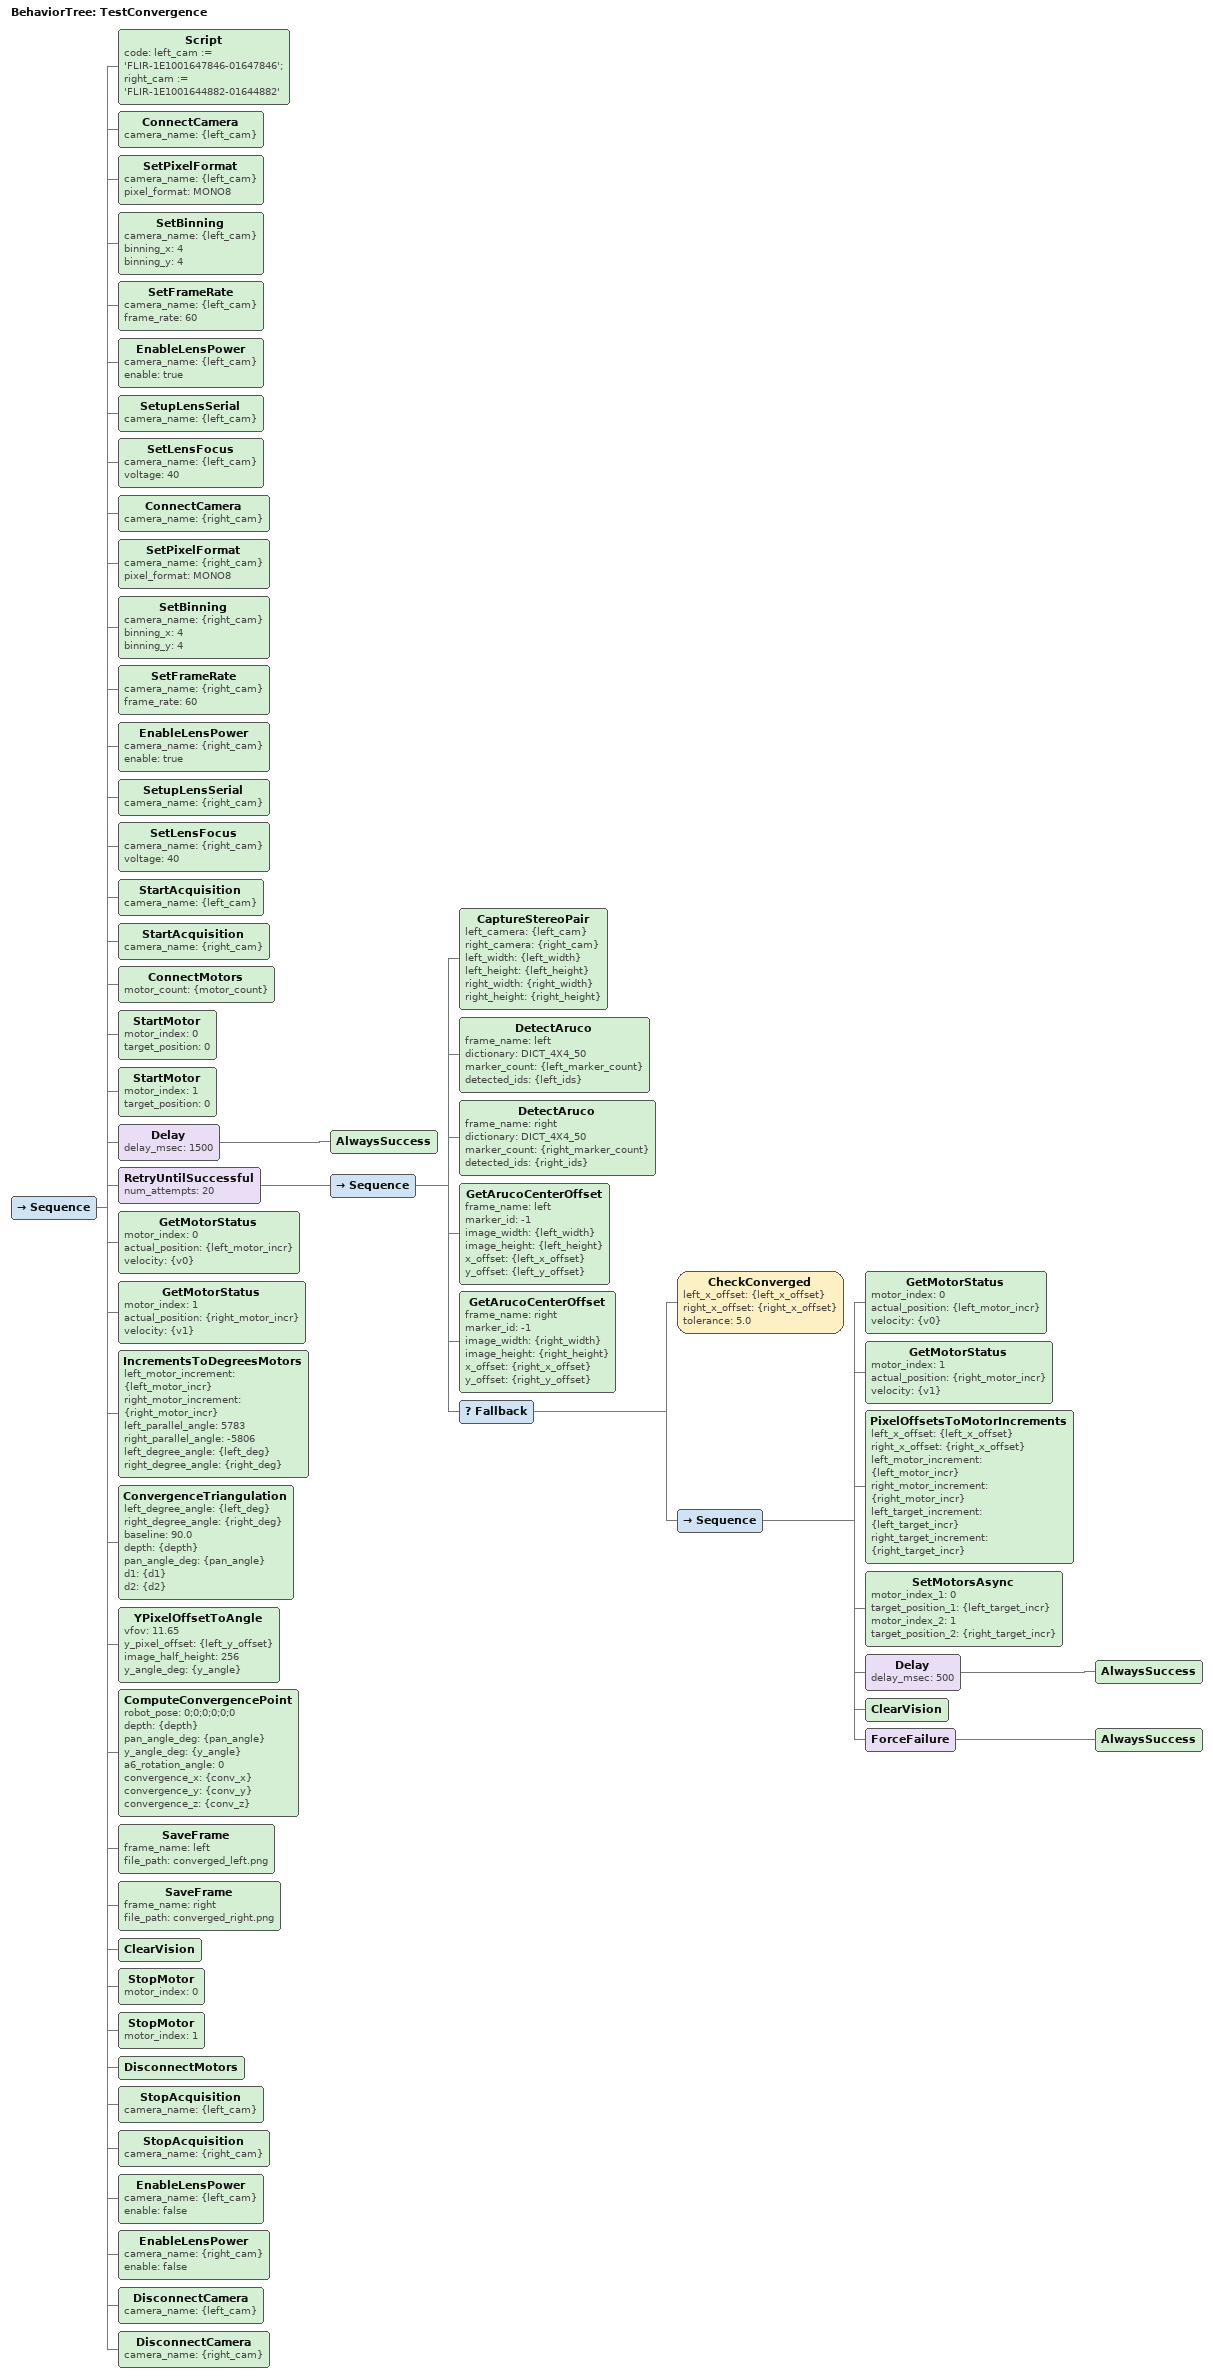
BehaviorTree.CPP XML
<?xml version="1.0" encoding="UTF-8"?>
<root BTCPP_format="4">

  <BehaviorTree ID="TestConvergence">
    <Sequence>

      <!-- Define camera names -->
      <Script code="left_cam  := 'FLIR-1E1001647846-01647846';
                    right_cam := 'FLIR-1E1001644882-01644882'"/>

      <!-- ========== SETUP: Cameras ========== -->
      <ConnectCamera camera_name="{left_cam}"/>
      <SetPixelFormat camera_name="{left_cam}" pixel_format="MONO8"/>
      <SetBinning     camera_name="{left_cam}" binning_x="4" binning_y="4"/>
      <SetFrameRate   camera_name="{left_cam}" frame_rate="60"/>
      <EnableLensPower camera_name="{left_cam}" enable="true"/>
      <SetupLensSerial camera_name="{left_cam}"/>
      <SetLensFocus    camera_name="{left_cam}" voltage="40"/>

      <ConnectCamera camera_name="{right_cam}"/>
      <SetPixelFormat camera_name="{right_cam}" pixel_format="MONO8"/>
      <SetBinning     camera_name="{right_cam}" binning_x="4" binning_y="4"/>
      <SetFrameRate   camera_name="{right_cam}" frame_rate="60"/>
      <EnableLensPower camera_name="{right_cam}" enable="true"/>
      <SetupLensSerial camera_name="{right_cam}"/>
      <SetLensFocus    camera_name="{right_cam}" voltage="40"/>

      <StartAcquisition camera_name="{left_cam}"/>
      <StartAcquisition camera_name="{right_cam}"/>

      <!-- ========== SETUP: Motors ========== -->
      <ConnectMotors motor_count="{motor_count}"/>
      <StartMotor motor_index="0" target_position="0"/>
      <StartMotor motor_index="1" target_position="0"/>

      <!-- Wait for cameras and motors to settle -->
      <Delay delay_msec="1500">
        <AlwaysSuccess/>
      </Delay>

      <!-- ========== CONVERGENCE LOOP ========== -->
      <RetryUntilSuccessful num_attempts="20">
        <Sequence>
          <!-- Capture stereo pair -->
          <CaptureStereoPair left_camera="{left_cam}"
                             right_camera="{right_cam}"
                             left_width="{left_width}" left_height="{left_height}"
                             right_width="{right_width}" right_height="{right_height}"/>

          <!-- Detect ArUco in both frames -->
          <DetectAruco frame_name="left" dictionary="DICT_4X4_50"
                       marker_count="{left_marker_count}" detected_ids="{left_ids}"/>
          <DetectAruco frame_name="right" dictionary="DICT_4X4_50"
                       marker_count="{right_marker_count}" detected_ids="{right_ids}"/>

          <!-- Get pixel offsets from center (first detected marker) -->
          <GetArucoCenterOffset frame_name="left" marker_id="-1"
                                image_width="{left_width}" image_height="{left_height}"
                                x_offset="{left_x_offset}" y_offset="{left_y_offset}"/>
          <GetArucoCenterOffset frame_name="right" marker_id="-1"
                                image_width="{right_width}" image_height="{right_height}"
                                x_offset="{right_x_offset}" y_offset="{right_y_offset}"/>

          <!-- Check convergence or adjust motors -->
          <Fallback>
            <!-- If converged → SUCCESS → exits loop -->
            <CheckConverged left_x_offset="{left_x_offset}"
                            right_x_offset="{right_x_offset}"
                            tolerance="5.0"/>

            <!-- Not converged → adjust motors then force retry -->
            <Sequence>
              <!-- Read current motor positions -->
              <GetMotorStatus motor_index="0"
                              actual_position="{left_motor_incr}" velocity="{v0}"/>
              <GetMotorStatus motor_index="1"
                              actual_position="{right_motor_incr}" velocity="{v1}"/>

              <!-- Compute new motor targets from pixel offsets -->
              <PixelOffsetsToMotorIncrements
                  left_x_offset="{left_x_offset}"
                  right_x_offset="{right_x_offset}"
                  left_motor_increment="{left_motor_incr}"
                  right_motor_increment="{right_motor_incr}"
                  left_target_increment="{left_target_incr}"
                  right_target_increment="{right_target_incr}"/>

              <!-- Move motors to new targets -->
              <SetMotorsAsync motor_index_1="0" target_position_1="{left_target_incr}"
                              motor_index_2="1" target_position_2="{right_target_incr}"/>

              <!-- Wait for motors to settle -->
              <Delay delay_msec="500">
                <AlwaysSuccess/>
              </Delay>

              <!-- Clear vision data for next iteration -->
              <ClearVision/>

              <!-- Force FAILURE so RetryUntilSuccessful retries -->
              <ForceFailure>
                <AlwaysSuccess/>
              </ForceFailure>
            </Sequence>
          </Fallback>
        </Sequence>
      </RetryUntilSuccessful>

      <!-- ========== POST-CONVERGENCE: Compute pose ========== -->

      <!-- Read final motor positions -->
      <GetMotorStatus motor_index="0"
                      actual_position="{left_motor_incr}" velocity="{v0}"/>
      <GetMotorStatus motor_index="1"
                      actual_position="{right_motor_incr}" velocity="{v1}"/>

      <!-- Convert motor increments to degrees -->
      <IncrementsToDegreesMotors
          left_motor_increment="{left_motor_incr}"
          right_motor_increment="{right_motor_incr}"
          left_parallel_angle="5783"
          right_parallel_angle="-5806"
          left_degree_angle="{left_deg}"
          right_degree_angle="{right_deg}"/>

      <!-- Triangulate depth and pan angle -->
      <ConvergenceTriangulation
          left_degree_angle="{left_deg}"
          right_degree_angle="{right_deg}"
          baseline="90.0"
          depth="{depth}"
          pan_angle_deg="{pan_angle}"
          d1="{d1}" d2="{d2}"/>

      <!-- Compute vertical angle from Y pixel offset (low res: 512/2 = 256 half height) -->
      <YPixelOffsetToAngle
          vfov="11.65"
          y_pixel_offset="{left_y_offset}"
          image_half_height="256"
          y_angle_deg="{y_angle}"/>

      <!-- Compute 3D convergence point -->
      <!-- TODO: Set robot_pose and a6_rotation_angle to actual values -->
      <ComputeConvergencePoint
          robot_pose="0;0;0;0;0;0"
          depth="{depth}"
          pan_angle_deg="{pan_angle}"
          y_angle_deg="{y_angle}"
          a6_rotation_angle="0"
          convergence_x="{conv_x}"
          convergence_y="{conv_y}"
          convergence_z="{conv_z}"/>

      <!-- Save frames for debugging -->
      <SaveFrame frame_name="left" file_path="converged_left.png"/>
      <SaveFrame frame_name="right" file_path="converged_right.png"/>

      <!-- ========== CLEANUP ========== -->
      <ClearVision/>
      <StopMotor motor_index="0"/>
      <StopMotor motor_index="1"/>
      <DisconnectMotors/>
      <StopAcquisition camera_name="{left_cam}"/>
      <StopAcquisition camera_name="{right_cam}"/>
      <EnableLensPower camera_name="{left_cam}" enable="false"/>
      <EnableLensPower camera_name="{right_cam}" enable="false"/>
      <DisconnectCamera camera_name="{left_cam}"/>
      <DisconnectCamera camera_name="{right_cam}"/>

    </Sequence>
  </BehaviorTree>

</root>
